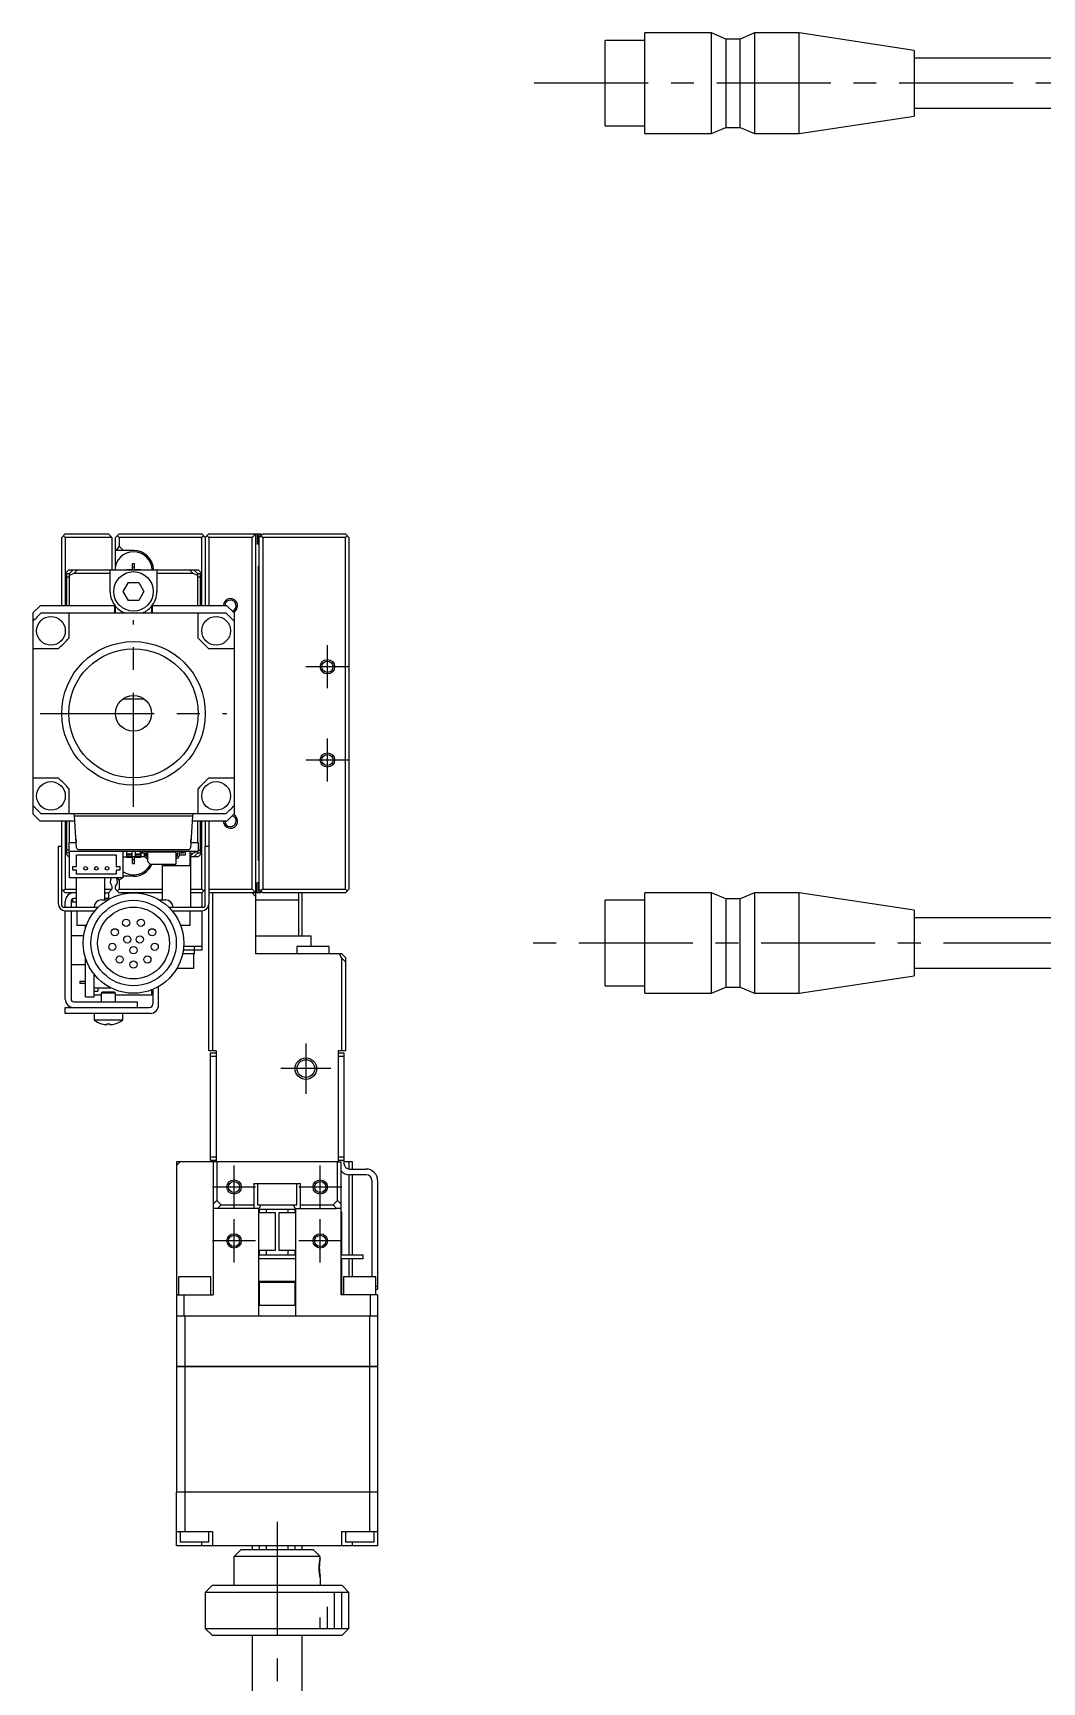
# Model space of a CAD drawing. Extents: x 0 to 678, y -8 to 389.
# Drawn here: x 0 to 140.5, y 152.6 to 382.4 of the extents above; entities that cross this region are included whole.
import ezdxf

# ---------------------------------------------------------------- set-up
doc = ezdxf.new("R2010")
doc.units = 0
doc.header["$LTSCALE"] = 0.5
doc.linetypes.add('CENTER', pattern=[50.8, 31.75, -6.35, 6.35, -6.35])
for name, color, linetype in [('MSM_CENTER', 1, 'CENTER'), ('MSM_CONTINUOUS', 7, 'CONTINUOUS'), ('MSM_NARROW', 5, 'CONTINUOUS')]:
    doc.layers.add(name, color=color, linetype=linetype)

msp = doc.modelspace()

# ---------------------------------------------------------------- linework, layer by layer
at = {"layer": 'MSM_CENTER'}
for p, q in [((161.89, 375.43), (68.89, 375.43)), ((14, 274.62), (14, 300.62)), ((41, 291.12), (41, 297.12)), ((44, 294.12), (38, 294.12)), ((1, 287.62), (27, 287.62)), ((41, 278.12), (41, 284.12)), ((44, 281.12), (38, 281.12)), ((218.89, 255.62), (68.89, 255.62)), ((38, 241.62), (38, 234.62)), ((41.5, 238.12), (34.5, 238.12)), ((28, 218.62), (28, 224.62)), ((40, 218.62), (40, 224.62)), ((31, 221.62), (25, 221.62)), ((43, 221.62), (37, 221.62)), ((28, 211.12), (28, 217.12)), ((40, 211.12), (40, 217.12)), ((31, 214.12), (25, 214.12)), ((43, 214.12), (37, 214.12)), ((34, 174.99), (34, 82.62))]:
    msp.add_line(p, q, dxfattribs=at)
at = {"layer": 'MSM_CONTINUOUS'}
for p, q in [((85.2, 368.43), (85.2, 382.43)), ((94.5, 382.43), (85.2, 382.43)), ((94.5, 368.43), (94.5, 382.43)), ((96.5, 381.58), (94.5, 382.43)), ((96.5, 381.58), (96.5, 369.28)), ((98.5, 381.58), (96.5, 381.58)), ((100.5, 382.43), (98.5, 381.58)), ((98.5, 369.28), (98.5, 381.58)), ((100.5, 382.43), (100.5, 368.43)), ((106.7, 382.43), (100.5, 382.43)), ((106.7, 368.43), (106.7, 382.43)), ((122.7, 380), (106.7, 382.43)), ((79.7, 369.48), (79.7, 381.38)), ((85.2, 381.38), (79.7, 381.38)), ((122.7, 380), (122.7, 370.86)), ((146.2, 378.93), (122.7, 378.93)), ((106.7, 368.43), (122.7, 370.86)), ((122.7, 371.93), (146.2, 371.93)), ((79.7, 369.48), (85.2, 369.48)), ((85.2, 368.43), (94.5, 368.43)), ((94.5, 368.43), (96.5, 369.28)), ((96.5, 369.28), (98.5, 369.28)), ((98.5, 369.28), (100.5, 368.43)), ((100.5, 368.43), (106.7, 368.43)), ((4, 312.12), (4.5, 312.62)), ((4.5, 312.62), (10.5, 312.62)), ((10.5, 312.62), (11, 312.12)), ((11.5, 312.12), (12, 312.62)), ((12, 312.62), (23.5, 312.62)), ((24, 312.12), (23.5, 312.62)), ((24.5, 312.62), (24, 312.12)), ((24.5, 312.62), (31.7, 312.62)), ((31, 312.62), (30.5, 312.12)), ((31, 312.62), (31, 254.12)), ((31.2, 312.62), (31.2, 311.22)), ((32, 312.62), (31.5, 312.12)), ((31.7, 312.62), (31.8, 312.52)), ((31.7, 312.52), (31.9, 312.52)), ((32, 312.62), (43.5, 312.62)), ((44, 312.12), (43.5, 312.62)), ((4, 302.62), (4, 312.12)), ((4.25, 312.37), (4.5, 312.12)), ((11, 312.12), (4.5, 312.12)), ((4.5, 312.12), (4.5, 302.62)), ((11, 312.12), (11, 307.62)), ((11.5, 308.23), (11.5, 312.12)), ((14, 310.32), (11.5, 310.32)), ((12, 310.92), (11.58, 310.32)), ((11.75, 312.37), (12, 312.12)), ((12, 312.12), (12, 310.92)), ((23.5, 312.12), (12, 312.12)), ((12.6, 310.32), (12, 310.92)), ((23.5, 312.12), (23.75, 312.37)), ((23.5, 302.62), (23.5, 312.12)), ((24, 312.12), (24, 302.62)), ((24.5, 312.12), (24.25, 312.37)), ((24.5, 312.12), (24.5, 302.62)), ((30.5, 312.12), (24.5, 312.12)), ((30.5, 263.12), (30.5, 312.12)), ((31.5, 311.22), (31.2, 311.22)), ((31.4, 312.22), (31.4, 311.52)), ((31.5, 263.12), (31.5, 312.12)), ((31.75, 312.37), (32, 312.12)), ((32, 312.12), (32, 263.12)), ((43.5, 312.12), (32, 312.12)), ((43.5, 312.12), (43.75, 312.37)), ((43.5, 263.12), (43.5, 312.12)), ((44, 312.12), (44, 263.12)), ((13.86, 308.52), (14.15, 308.52)), ((13.86, 307.73), (13.86, 308.52)), ((14.15, 307.99), (13.86, 307.99)), ((14.15, 307.73), (14.15, 308.52)), ((31.39, 267.12), (31.39, 308.12)), ((31.39, 308.12), (31.5, 308.12)), ((5, 307.62), (4.5, 307.12)), ((4.7, 307.12), (5.1, 307.12)), ((4.7, 302.62), (4.7, 307.12)), ((5.1, 306.62), (4.7, 306.62)), ((5, 307.62), (23, 307.62)), ((5.1, 307.12), (5.6, 307.62)), ((5.71, 307.12), (5.1, 306.81)), ((5.1, 302.62), (5.1, 307.12)), ((5.5, 307.62), (5.5, 307.52)), ((6.21, 307.62), (5.71, 307.12)), ((10.75, 307.12), (5.71, 307.12)), ((10.75, 304.62), (10.75, 307.62)), ((12.56, 304.62), (13.28, 305.87)), ((13, 307.67), (13.8, 307.67)), ((13, 307.67), (13, 307.62)), ((13.28, 305.87), (14.72, 305.87)), ((13.54, 307.62), (13.53, 307.67)), ((14.21, 307.67), (15, 307.67)), ((14.46, 307.62), (14.47, 307.67)), ((14.72, 305.87), (15.44, 304.62)), ((15, 307.67), (15, 307.62)), ((17.25, 307.62), (17.25, 304.62)), ((22.29, 307.12), (17.25, 307.12)), ((22.29, 307.12), (21.79, 307.62)), ((22.9, 306.81), (22.29, 307.12)), ((22.4, 307.62), (22.9, 307.12)), ((22.5, 307.62), (22.5, 307.52)), ((22.9, 307.12), (23.3, 307.12)), ((22.9, 307.12), (22.9, 302.62)), ((23.3, 306.62), (22.9, 306.62)), ((23.5, 307.12), (23, 307.62)), ((23.3, 307.12), (23.3, 302.62)), ((13.28, 303.37), (12.56, 304.62)), ((14.72, 303.37), (13.28, 303.37)), ((15.44, 304.62), (14.72, 303.37)), ((1, 302.62), (0, 301.62)), ((0, 301.62), (0, 273.62)), ((11.4, 302.62), (1, 302.62)), ((1.15, 301.62), (26.85, 301.62)), ((5, 301.62), (5, 298.12)), ((11.4, 301.62), (11.4, 302.62)), ((11.51, 301.62), (11.51, 302.53)), ((16.49, 302.53), (16.49, 301.62)), ((16.6, 302.62), (16.6, 301.62)), ((27, 302.62), (16.6, 302.62)), ((23, 298.12), (23, 301.62)), ((28, 301.62), (27, 302.62)), ((28, 301.62), (28, 273.62)), ((3.5, 296.62), (0, 296.62)), ((28, 296.62), (24.5, 296.62)), ((15.5, 289.62), (12.5, 289.62)), ((0, 278.62), (3.5, 278.62)), ((24.5, 278.62), (28, 278.62)), ((5, 277.12), (5, 273.62)), ((23, 273.62), (23, 277.12)), ((0, 273.62), (1, 272.62)), ((26.85, 273.62), (1.15, 273.62)), ((5.77, 273.32), (5.75, 273.62)), ((22.25, 273.62), (22.23, 273.32)), ((27, 272.62), (28, 273.62)), ((5.82, 272.62), (1, 272.62)), ((4, 269.12), (4, 272.62)), ((4.5, 272.62), (4.5, 263.12)), ((4.7, 268.12), (4.7, 272.62)), ((5.1, 269.62), (5.1, 272.62)), ((6.08, 268.9), (5.77, 273.32)), ((22.23, 273.32), (5.77, 273.32)), ((22.23, 273.32), (21.92, 268.9)), ((27, 272.62), (22.18, 272.62)), ((22.9, 272.62), (22.9, 269.62)), ((23.3, 272.62), (23.3, 268.12)), ((23.5, 263.12), (23.5, 272.62)), ((24, 272.62), (24, 269.12)), ((24.5, 272.62), (24.5, 269.12)), ((3.5, 269.12), (3.5, 261.12)), ((3.5, 269.12), (4, 269.12)), ((4, 260.82), (4, 269.12)), ((5, 269.62), (6.03, 269.62)), ((5, 269.62), (5, 268.42)), ((6, 270.05), (6, 269.62)), ((21.97, 269.62), (23, 269.62)), ((22, 269.62), (22, 270.05)), ((23, 269.62), (23, 268.42)), ((24, 260.82), (24, 269.12)), ((24, 269.12), (24.5, 269.12)), ((24.5, 269.12), (24.5, 261.12)), ((4.5, 268.12), (5, 267.62)), ((4.7, 268.62), (5, 268.62)), ((5.07, 268.12), (4.7, 268.12)), ((5, 268.42), (23, 268.42)), ((5, 267.62), (5.07, 267.62)), ((5.07, 264.72), (5.07, 268.42)), ((6.07, 266.27), (6.07, 267.92)), ((6.07, 267.92), (11.57, 267.92)), ((21.62, 268.62), (6.38, 268.62)), ((11.57, 267.92), (11.57, 266.27)), ((12.57, 264.72), (12.57, 268.42)), ((12.57, 267.62), (13, 267.62)), ((13, 268.42), (13, 267.62)), ((13.75, 268), (13, 268)), ((13.75, 267.87), (13, 267.87)), ((15.59, 267.62), (13, 267.62)), ((13, 267.62), (13, 267.58)), ((13, 267.58), (13.8, 267.58)), ((13.53, 267.58), (13.54, 267.62)), ((13.75, 268.42), (13.75, 267.62)), ((13.86, 266.72), (13.86, 267.52)), ((13.86, 267.25), (14.15, 267.25)), ((13.86, 266.72), (14.15, 266.72)), ((14.15, 266.72), (14.15, 267.52)), ((14.21, 267.58), (15, 267.58)), ((14.25, 268.42), (14.25, 267.62)), ((15, 268), (14.25, 268)), ((15, 267.87), (14.25, 267.87)), ((14.47, 267.58), (14.46, 267.62)), ((14.95, 268.19), (14.95, 268.42)), ((14.95, 268.19), (15.46, 268.19)), ((15, 268.19), (15, 267.62)), ((15, 267.62), (15, 267.58)), ((15.2, 268.19), (15.2, 268.42)), ((15.27, 268.19), (15.27, 268.42)), ((15.5, 268.42), (15.5, 268.42)), ((15.5, 268.18), (15.5, 267.62)), ((15.56, 268), (15.5, 268)), ((15.56, 267.87), (15.5, 267.87)), ((15.56, 268.09), (15.56, 267.76)), ((15.79, 267.76), (15.79, 268.09)), ((16, 268), (15.79, 268)), ((16, 267.87), (15.79, 267.87)), ((15.89, 267.66), (16, 267.66)), ((15.89, 267.43), (16, 267.43)), ((16, 266.96), (16, 268.22)), ((16.35, 266.57), (16.03, 266.89)), ((16.1, 268.32), (19.8, 268.32)), ((16.69, 268.42), (16.69, 268.32)), ((17.25, 268.42), (17.25, 268.32)), ((18.1, 268.42), (18.1, 268.32)), ((18.22, 268.42), (18.22, 268.32)), ((19.9, 268.22), (19.9, 266.64)), ((20.11, 267.87), (19.9, 267.87)), ((19.9, 267.66), (20.01, 267.66)), ((19.9, 267.43), (20.01, 267.43)), ((20.11, 267.76), (20.11, 268.09)), ((20.22, 268.42), (20.22, 268.34)), ((20.34, 268.09), (20.34, 267.76)), ((21.17, 267.87), (20.34, 267.87)), ((20.44, 268.19), (20.95, 268.19)), ((20.64, 268.42), (20.64, 268.19)), ((20.7, 268.42), (20.7, 268.19)), ((20.95, 268.42), (20.95, 268.19)), ((21.17, 268.42), (21.17, 267.87)), ((21.9, 266.42), (21.9, 268.42)), ((21.9, 268.12), (22.29, 268.12)), ((21.9, 267.73), (22.29, 268.12)), ((23, 267.62), (21.9, 267.62)), ((22, 260.62), (22, 267.62)), ((22.29, 268.12), (22.89, 268.42)), ((22.9, 268.12), (22.4, 267.62)), ((22.5, 267.72), (22.5, 267.62)), ((22.9, 268.42), (22.9, 268.12)), ((23.3, 268.12), (22.9, 268.12)), ((23, 268.62), (23.3, 268.62)), ((23, 267.62), (23.5, 268.12)), ((31.39, 267.12), (31.5, 267.12)), ((12.57, 264.72), (5.07, 264.72)), ((5.57, 265.77), (5.57, 266.27)), ((5.57, 266.27), (6.07, 266.27)), ((6.07, 265.77), (5.57, 265.77)), ((6, 264.72), (6, 260.62)), ((6.07, 265.22), (6.07, 265.77)), ((11.57, 265.22), (6.07, 265.22)), ((10, 261.62), (10, 264.72)), ((11.57, 266.27), (12.07, 266.27)), ((11.57, 265.77), (11.57, 265.22)), ((12.07, 265.77), (11.57, 265.77)), ((11.72, 264.72), (12, 264.32)), ((12, 264.32), (12.4, 264.72)), ((12, 264.32), (12, 263.12)), ((12.07, 266.27), (12.07, 265.77)), ((12.57, 264.9), (12.6, 264.92)), ((14, 264.92), (12.57, 264.92)), ((19.8, 266.54), (16.42, 266.54)), ((18, 266.54), (18, 261.62)), ((18.1, 266.54), (18.1, 266.42)), ((18.1, 266.42), (21.9, 266.42)), ((4.5, 262.62), (4, 263.12)), ((4.5, 263.12), (4.25, 262.87)), ((4.5, 263.12), (6, 263.12)), ((6, 262.62), (4.5, 262.62)), ((10, 263.12), (11, 263.12)), ((10, 262.62), (10.5, 262.62)), ((11, 263.12), (10.5, 262.62)), ((10.5, 262.62), (10.5, 261.82)), ((11, 263.56), (11, 263.12)), ((11.5, 263.12), (11.5, 263.56)), ((12, 262.62), (11.5, 263.12)), ((12, 263.12), (11.75, 262.87)), ((12, 263.12), (18, 263.12)), ((18, 262.62), (12, 262.62)), ((22, 263.12), (23.5, 263.12)), ((23.5, 262.62), (22, 262.62)), ((23.75, 262.87), (23.5, 263.12)), ((23.5, 262.62), (24, 263.12)), ((23.5, 262.62), (23.5, 260.62)), ((24.5, 263.12), (30.5, 263.12)), ((31.7, 262.62), (24.5, 262.62)), ((25, 262.62), (25, 240.62)), ((30.5, 263.12), (31, 262.62)), ((30.5, 262.62), (31, 262.12)), ((31.2, 262.62), (31.2, 264.02)), ((31.5, 264.02), (31.2, 264.02)), ((31.4, 263.72), (31.4, 263.02)), ((31.5, 263.12), (32, 262.62)), ((31.8, 262.72), (31.7, 262.62)), ((31.9, 262.72), (31.7, 262.72)), ((32, 263.12), (31.75, 262.87)), ((32, 263.12), (43.5, 263.12)), ((43.5, 262.62), (32, 262.62)), ((37, 256.62), (37, 262.62)), ((37.5, 256.62), (37.5, 262.62)), ((43.75, 262.87), (43.5, 263.12)), ((43.5, 262.62), (44, 263.12)), ((85.2, 248.62), (85.2, 262.62)), ((94.5, 262.62), (85.2, 262.62)), ((94.5, 248.62), (94.5, 262.62)), ((96.5, 261.77), (94.5, 262.62)), ((100.5, 262.62), (98.5, 261.77)), ((100.5, 262.62), (100.5, 248.62)), ((106.7, 262.62), (100.5, 262.62)), ((106.7, 248.62), (106.7, 262.62)), ((122.7, 260.19), (106.7, 262.62)), ((4.2, 260.62), (9.1, 260.62)), ((4.5, 260.62), (4.5, 261.42)), ((4.5, 260.12), (8.64, 260.12)), ((4.5, 247.82), (4.5, 260.12)), ((5.3, 261.42), (5.3, 260.62)), ((5.3, 260.12), (5.3, 247.82)), ((5.5, 261.77), (5.5, 261.32)), ((6, 261.32), (5.5, 261.32)), ((6, 261.82), (5.7, 261.82)), ((6.1, 260.12), (6.1, 258.12)), ((8.5, 260.12), (8.5, 259.95)), ((9.5, 261.62), (10.39, 261.62)), ((10.5, 261.82), (10, 261.82)), ((17.61, 261.62), (18.5, 261.62)), ((18.9, 260.62), (23.8, 260.62)), ((19.36, 260.12), (23.5, 260.12)), ((19.5, 259.95), (19.5, 260.12)), ((21.9, 258.12), (21.9, 260.12)), ((23.5, 260.12), (23.5, 254.62)), ((24.5, 240.62), (24.5, 261.12)), ((31, 261.62), (37, 261.62)), ((79.7, 249.67), (79.7, 261.57)), ((85.2, 261.57), (79.7, 261.57)), ((96.5, 261.77), (96.5, 249.47)), ((98.5, 261.77), (96.5, 261.77)), ((98.5, 249.47), (98.5, 261.77)), ((122.7, 260.19), (122.7, 251.05)), ((6.1, 258.12), (7.46, 258.12)), ((7.3, 257.65), (7.3, 258.12)), ((20.54, 258.12), (21.9, 258.12)), ((170.7, 259.12), (122.7, 259.12)), ((7.07, 256.62), (5.3, 256.62)), ((23.5, 255.12), (20.98, 255.12)), ((22.5, 254.12), (22.5, 255.12)), ((31, 256.62), (38.75, 256.62)), ((41.25, 255.12), (36.75, 255.12)), ((36.75, 255.12), (36.75, 254.12)), ((38.75, 255.12), (38.75, 256.62)), ((41.25, 254.12), (41.25, 255.12)), ((7.3, 248.12), (7.3, 253.59)), ((22.5, 254.12), (20.84, 254.12)), ((23.5, 254.62), (20.93, 254.62)), ((22.4, 252.12), (22.4, 254.12)), ((43, 254.12), (31, 254.12)), ((43, 253.51), (42.69, 254.12)), ((43, 254.12), (43.5, 253.62)), ((43, 240.62), (43, 253.51)), ((43.5, 253.01), (43, 253.51)), ((43.5, 253.62), (43.5, 240.62)), ((5.3, 252.62), (7.3, 252.62)), ((8.5, 248.12), (8.5, 251.29)), ((20.06, 252.12), (22.4, 252.12)), ((106.7, 248.62), (122.7, 251.05)), ((122.7, 252.12), (170.7, 252.12)), ((6.5, 250.25), (6.5, 250)), ((7.3, 250.25), (6.5, 250.25)), ((7.3, 250), (6.5, 250)), ((8.5, 249.37), (10.85, 249.37)), ((8.5, 248.92), (9.05, 248.92)), ((9.5, 248.37), (8.5, 248.37)), ((9.05, 249.37), (9.05, 248.92)), ((9.7, 248.82), (9.5, 248.62)), ((11.5, 248.62), (9.5, 248.62)), ((9.5, 248.62), (9.5, 247.42)), ((9.7, 248.82), (11.3, 248.82)), ((11.5, 248.62), (11.3, 248.82)), ((11.5, 247.42), (11.5, 248.62)), ((16.5, 248.37), (11.5, 248.37)), ((16.5, 249.08), (16.5, 248.37)), ((16.7, 249.16), (16.7, 247.12)), ((17.5, 247.02), (17.5, 249.56)), ((79.7, 249.67), (85.2, 249.67)), ((85.2, 248.62), (94.5, 248.62)), ((94.5, 248.62), (96.5, 249.47)), ((96.5, 249.47), (98.5, 249.47)), ((98.5, 249.47), (100.5, 248.62)), ((100.5, 248.62), (106.7, 248.62)), ((4.5, 245.82), (4.5, 246.62)), ((4.5, 246.62), (16.2, 246.62)), ((5.7, 247.42), (14.5, 247.42)), ((7.3, 248.12), (8.5, 248.12)), ((14.5, 247.42), (14.5, 246.62)), ((16.3, 245.82), (4.5, 245.82)), ((8.5, 245.82), (8.5, 244.92)), ((8.5, 244.92), (12.5, 244.92)), ((9.55, 244.36), (9.57, 244.36)), ((10.3, 244.36), (10.7, 244.36)), ((10.3, 244.23), (10.3, 244.36)), ((10.7, 244.36), (10.7, 244.23)), ((11.43, 244.36), (11.45, 244.36)), ((12.5, 244.92), (12.5, 245.82)), ((25.5, 240.62), (24.5, 240.62)), ((24.7, 240.32), (25.5, 240.32)), ((24.7, 225.32), (24.7, 240.32)), ((25.5, 239.82), (24.7, 239.82)), ((25.5, 240.62), (25.5, 225.12)), ((43.5, 240.62), (42.5, 240.62)), ((42.5, 240.62), (42.5, 225.12)), ((42.5, 240.32), (43.3, 240.32)), ((43.3, 239.82), (42.5, 239.82)), ((43.3, 240.32), (43.3, 224.92)), ((24.7, 225.82), (25.5, 225.82)), ((25.5, 225.32), (24.7, 225.32)), ((42.5, 225.82), (43.3, 225.82)), ((43.3, 225.32), (42.5, 225.32)), ((20, 224.62), (20.5, 225.12)), ((42.5, 225.12), (20, 225.12)), ((20, 225.12), (20, 196.63)), ((25.1, 225.12), (25.1, 206.62)), ((25.6, 225.12), (25.6, 219.73)), ((42.4, 219.73), (42.4, 225.12)), ((42.5, 225.12), (42.9, 225.12)), ((42.9, 206.62), (42.9, 225.12)), ((44.5, 225.12), (43.3, 225.12)), ((44, 225.12), (44, 224.13)), ((44, 223.32), (44, 212.12)), ((44.1, 224.12), (46.4, 224.12)), ((46.4, 223.32), (44.1, 223.32)), ((44.5, 224.12), (44.5, 225.12)), ((44.5, 212.12), (44.5, 223.32)), ((30.75, 222.12), (37.25, 222.12)), ((30.75, 222.12), (30.75, 218.62)), ((31.25, 222.12), (31.25, 219.12)), ((36.75, 219.12), (36.75, 222.12)), ((37.25, 218.62), (37.25, 222.12)), ((47.2, 222.52), (47.2, 209.12)), ((48, 222.52), (48, 207.32)), ((25.1, 219.23), (25.6, 219.73)), ((25.71, 218.62), (25.1, 218.62)), ((25.6, 219.73), (26.21, 219.12)), ((26.21, 219.12), (25.71, 218.62)), ((31.51, 218.62), (25.71, 218.62)), ((26.21, 219.12), (30.75, 219.12)), ((31.25, 219.12), (36.75, 219.12)), ((31.4, 218.62), (31.4, 203.62)), ((31.4, 218.52), (36.6, 218.52)), ((31.5, 218.52), (31.5, 218.02)), ((31.72, 219.12), (31.51, 218.62)), ((32.5, 218.02), (32.5, 218.52)), ((35.5, 218.52), (35.5, 218.02)), ((36.49, 218.62), (36.28, 219.12)), ((36.49, 218.62), (42.29, 218.62)), ((36.5, 218.02), (36.5, 218.52)), ((36.6, 203.62), (36.6, 218.62)), ((37.25, 219.12), (41.79, 219.12)), ((41.79, 219.12), (42.4, 219.73)), ((42.29, 218.62), (41.79, 219.12)), ((42.9, 218.62), (42.29, 218.62)), ((42.4, 219.73), (42.9, 219.23)), ((31.5, 218.12), (31.4, 218.12)), ((33.75, 218.02), (31.4, 218.02)), ((33.75, 212.82), (33.75, 218.02)), ((34.25, 218.02), (34.25, 212.82)), ((36.6, 218.02), (34.25, 218.02)), ((36.6, 218.12), (36.5, 218.12)), ((43, 218.12), (42.9, 218.12)), ((43, 212.12), (43, 218.12)), ((31.4, 212.82), (33.75, 212.82)), ((36.6, 212.12), (31.4, 212.12)), ((36.6, 211.62), (31.4, 211.62)), ((31.5, 212.82), (31.5, 212.12)), ((32.5, 212.12), (32.5, 212.82)), ((34.25, 212.82), (36.6, 212.82)), ((35.5, 212.82), (35.5, 212.12)), ((36.5, 212.12), (36.5, 212.82)), ((46, 212.12), (42.9, 212.12)), ((46, 211.62), (42.9, 211.62)), ((43, 206.62), (43, 211.62)), ((44, 211.62), (44, 209.12)), ((44.5, 209.12), (44.5, 211.62)), ((46, 211.62), (46, 212.12)), ((24.75, 209.12), (20.25, 209.12)), ((20.25, 209.12), (20.25, 206.62)), ((24.75, 206.62), (24.75, 209.12)), ((47.75, 209.12), (43.25, 209.12)), ((43.25, 209.12), (43.25, 206.62)), ((47.75, 206.62), (47.75, 209.12)), ((31.4, 208.52), (36.6, 208.52)), ((36.6, 208.32), (31.4, 208.32)), ((31.5, 208.32), (31.5, 205.12)), ((36.5, 205.12), (36.5, 208.32)), ((47.75, 207.82), (48, 207.82)), ((48, 207.32), (47.75, 207.32)), ((20, 206.62), (25.1, 206.62)), ((21, 206.62), (21, 203.62)), ((36.6, 205.12), (31.4, 205.12)), ((48, 206.62), (42.9, 206.62)), ((47, 203.62), (47, 206.62)), ((48, 206.62), (48, 196.63)), ((48, 203.62), (20, 203.62)), ((21.15, 203.62), (21.15, 196.63)), ((46.85, 203.62), (46.85, 196.63)), ((20, 196.63), (48, 196.63)), ((20, 196.62), (20, 179.13)), ((48, 196.62), (20, 196.62)), ((20.01, 196.62), (20.01, 196.63)), ((21.15, 196.62), (21.15, 179.13)), ((21.16, 196.62), (21.16, 196.63)), ((46.84, 196.62), (46.84, 196.63)), ((46.85, 196.62), (46.85, 179.13)), ((47.99, 196.62), (47.99, 196.63)), ((48, 196.62), (48, 179.13)), ((20, 179.13), (48, 179.13)), ((48, 179.12), (20, 179.12)), ((20, 171.62), (20, 179.12)), ((20.01, 179.12), (20.01, 179.13)), ((21.15, 179.12), (21.15, 173.62)), ((21.16, 179.12), (21.16, 179.13)), ((46.84, 179.12), (46.84, 179.13)), ((46.85, 179.12), (46.85, 173.62)), ((47.99, 179.12), (47.99, 179.13)), ((48, 179.12), (48, 171.62)), ((20, 173.62), (25, 173.62)), ((20.5, 173.62), (20.5, 172.12)), ((24.5, 172.12), (24.5, 173.62)), ((25, 173.62), (25, 171.62)), ((43, 171.62), (43, 173.62)), ((43, 173.62), (48, 173.62)), ((43.5, 173.62), (43.5, 172.12)), ((47.5, 172.12), (47.5, 173.62)), ((48, 171.62), (20, 171.62)), ((24.5, 172.12), (20.5, 172.12)), ((23.5, 171.62), (23.5, 172.12)), ((29, 171.12), (28, 170.12)), ((40, 170.12), (28, 170.12)), ((28, 166.12), (28, 170.12)), ((29, 171.12), (39, 171.12)), ((30.5, 171.62), (30.5, 171.12)), ((31.5, 171.62), (31.5, 171.12)), ((32.5, 171.12), (32.5, 171.62)), ((35.5, 171.62), (35.5, 171.12)), ((36.5, 171.12), (36.5, 171.62)), ((37.5, 171.12), (37.5, 171.62)), ((40, 170.12), (39, 171.12)), ((47.5, 172.12), (43.5, 172.12)), ((44.5, 171.62), (44.5, 172.12)), ((25, 166.12), (24, 165.12)), ((25, 166.12), (43, 166.12)), ((40, 167.37), (40, 167.37)), ((40, 167.12), (40, 166.12)), ((44, 165.12), (43, 166.12)), ((44, 165.12), (24, 165.12)), ((24, 165.12), (24, 160.12)), ((44, 160.12), (44, 165.12)), ((24, 160.12), (44, 160.12)), ((24, 160.12), (25, 159.12)), ((43, 159.12), (25, 159.12)), ((30.5, 159.12), (30.5, 135.62)), ((37.5, 135.62), (37.5, 159.12)), ((43, 159.12), (44, 160.12))]:
    msp.add_line(p, q, dxfattribs=at)
for centre, radius in [((14, 304.62), 2.75), ((2.5, 299.12), 2), ((25.5, 299.12), 2), ((14, 287.62), 10), ((14, 287.62), 9), ((41, 294.12), 0.783), ((14, 287.62), 2.5), ((41, 281.12), 0.783), ((2.5, 276.12), 2), ((25.5, 276.12), 2), ((7.32, 266.02), 0.25), ((8.82, 266.02), 0.25), ((10.32, 266.02), 0.25), ((14, 255.62), 7), ((14, 255.62), 5.95), ((14, 255.62), 5), ((11.4, 257.12), 0.5), ((12.97, 258.44), 0.5), ((15.03, 258.44), 0.5), ((16.6, 257.12), 0.5), ((11.05, 255.1), 0.5), ((13.13, 256.12), 0.5), ((14, 254.62), 0.5), ((14.87, 256.12), 0.5), ((16.95, 255.1), 0.5), ((12.07, 253.32), 0.5), ((14, 252.62), 0.5), ((15.93, 253.32), 0.5), ((38, 238.12), 1.23), ((28, 221.62), 0.783), ((40, 221.62), 0.783), ((28, 214.12), 0.783), ((40, 214.12), 0.783)]:
    msp.add_circle(centre, radius, dxfattribs=at)
for centre, radius, start, end in [((31.7, 312.22), 0.3, 90, 180), ((14, 307.52), 2.8, 2.0467, 90), ((31.7, 311.52), 0.3, 180, 228.1897), ((14, 307.52), 2.6, 2.2042, 177.7958), ((13.8, 307.73), 0.06, 270, 0), ((14.21, 307.73), 0.06, 180, 270), ((14, 304.62), 3.25, 180, 220.0046), ((14, 304.62), 3.25, 319.9955, 0), ((27.5, 302.62), 0.783, 288.1761, 180), ((14, 287.62), 19, 132.5369, 137.4631), ((14, 304.62), 3.25, 220.0056, 247.3864), ((14, 304.62), 3.25, 292.6057, 319.9942), ((14, 287.62), 19, 42.5369, 47.4631), ((-9.16, 310.78), 19, 311.7998, 318.2002), ((37.16, 310.78), 19, 221.7998, 228.2002), ((-9.16, 264.46), 19, 41.7998, 48.2002), ((37.16, 264.46), 19, 131.7998, 138.2002), ((14, 287.62), 19, 222.5369, 227.4631), ((14, 287.62), 19, 312.5369, 317.4631), ((27.5, 272.62), 0.783, 180, 71.8239), ((6.38, 268.92), 0.3, 184, 270), ((21.62, 268.92), 0.3, 270, 356), ((14, 267.72), 2.6, 236.7647, 334.089), ((13.8, 267.52), 0.06, 0, 90), ((14.21, 267.52), 0.06, 90, 180), ((15.46, 268.09), 0.33, 0, 90), ((15.46, 268.09), 0.1, 0, 90), ((15.89, 267.76), 0.33, 180, 270), ((15.89, 267.76), 0.1, 180, 270), ((16.1, 268.22), 0.1, 90, 180), ((16.1, 266.96), 0.1, 180, 225), ((16.42, 266.64), 0.1, 225, 270), ((19.8, 268.22), 0.1, 0, 90), ((19.8, 266.64), 0.1, 270, 0), ((20.01, 267.76), 0.1, 270, 0), ((20.01, 267.76), 0.33, 270, 0), ((20.44, 268.09), 0.33, 90, 180), ((20.44, 268.09), 0.1, 90, 180), ((11.75, 264.22), 1, 150, 221.4096), ((10.75, 264.22), 1, 318.5904, 30), ((14, 267.72), 2.8, 270, 335.0752), ((5.7, 261.42), 1.2, 90, 180), ((31.7, 263.72), 0.3, 131.8103, 180), ((31.7, 263.02), 0.3, 180, 270), ((4.5, 261.12), 1, 180, 270), ((4.2, 260.82), 0.2, 180, 270), ((5.7, 261.42), 0.4, 90, 180), ((9.5, 260.62), 1, 90, 180), ((18.5, 260.62), 1, 0, 90), ((23.5, 261.12), 1, 270, 0), ((23.8, 260.82), 0.2, 270, 0), ((9.5, 251.62), 1, 208.9988, 234.2683), ((18.5, 251.62), 1, 305.7317, 331.0012), ((5.7, 247.82), 1.2, 180, 270), ((5.7, 247.82), 0.4, 180, 270), ((16.2, 247.12), 0.5, 270, 0), ((16.3, 247.02), 1.2, 270, 0), ((10.5, 247.42), 3.2, 231.3178, 252.73), ((10.5, 247.42), 3.19, 253.0947, 266.4097), ((10.5, 247.42), 3.19, 273.5903, 286.9053), ((10.5, 247.42), 3.2, 287.27, 308.6822), ((44.1, 224.92), 1.6, 221.4097, 270), ((44.1, 224.92), 0.8, 180, 270), ((46.4, 222.52), 1.6, 0, 90), ((46.4, 222.52), 0.8, 0, 90), ((45.87, 168.62), 6, 167.9764, 192.0236)]:
    msp.add_arc(centre, radius, start, end, dxfattribs=at)
at = {"layer": 'MSM_NARROW'}
for p, q in [((39.94, 169.88), (40, 170.12)), ((42, 160.12), (42, 165.12)), ((43, 160.12), (43, 165.12)), ((40, 160.12), (40, 161.62)), ((41, 160.12), (41, 163.12))]:
    msp.add_line(p, q, dxfattribs=at)
for centre, radius in [((41, 294.12), 1), ((41, 281.12), 1), ((38, 238.12), 1.5), ((28, 221.62), 1), ((40, 221.62), 1), ((28, 214.12), 1), ((40, 214.12), 1)]:
    msp.add_circle(centre, radius, dxfattribs=at)
for centre, radius, start, end in [((27.5, 302.62), 1, 294.2951, 180), ((27.5, 272.62), 1, 180, 65.7049), ((45.79, 168.62), 5.98, 167.7902, 194.4982)]:
    msp.add_arc(centre, radius, start, end, dxfattribs=at)

doc.saveas('drawing.dxf')
